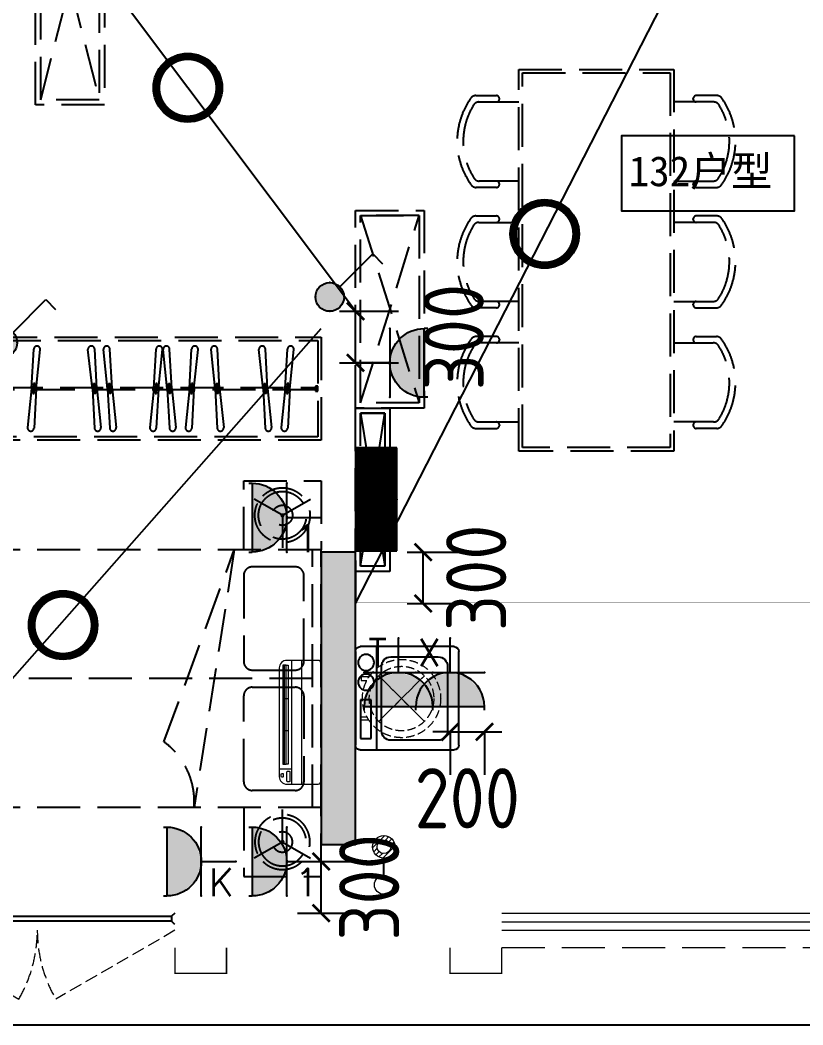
# Model space of a CAD drawing. Extents: x 3002737 to 4077523, y -995787 to -7267.
# Drawn here: x 3229087 to 3233638, y -778619 to -772775 of the extents above; entities that cross this region are included whole.
import ezdxf
from ezdxf.enums import TextEntityAlignment as Align

# ---------------------------------------------------------------- set-up
doc = ezdxf.new("R2010")
doc.units = 0
doc.header["$LTSCALE"] = 1000
doc.header["$MEASUREMENT"] = 0
for name, pattern in [('$1$DASH', [0.35, 0.25, -0.1]), ('A户型$0$DASH', [0.35, 0.25, -0.1]), ('DASH', [0.35, 0.25, -0.1])]:
    doc.linetypes.add(name, pattern=pattern)
doc.layers.get('0').update_dxf_attribs({"linetype": 'CONTINUOUS'})
doc.layers.get('Defpoints').update_dxf_attribs({"linetype": 'CONTINUOUS'})
for name, color, linetype in [('!!电气', 1, 'CONTINUOUS'), ('3-栏杆1', 252, 'CONTINUOUS'), ('5fur', 175, 'CONTINUOUS'), ('COLU', 7, 'CONTINUOUS'), ('EQUIP-插座', 3, 'CONTINUOUS'), ('EQUIP-照明', 3, 'CONTINUOUS'), ('EQUIP-箱柜', 3, 'CONTINUOUS'), ('LVTRY', 252, 'CONTINUOUS'), ('S-砼墙填充', 251, 'CONTINUOUS'), ('TEL_TEXT', 7, 'CONTINUOUS'), ('VPIPE-凝结', 150, 'CONTINUOUS'), ('看线', 185, 'CONTINUOUS')]:
    doc.layers.add(name, color=color, linetype=linetype)
for name, color, linetype, lineweight in [('EQUIP_地漏', 7, 'CONTINUOUS', 18), ('VPIPE-废水', 31, 'TG_F', 18), ('WINDOW', 146, 'CONTINUOUS', 20), ('平面-栏杆', 56, 'CONTINUOUS', 15), ('平面-看线', 252, 'CONTINUOUS', 15), ('平面-空调预留孔', 252, 'CONTINUOUS', 15), ('粉刷', 251, 'CONTINUOUS', 9)]:
    doc.layers.add(name, color=color, linetype=linetype, lineweight=lineweight)
doc.styles.add('_TCH_LABEL', font='COMPLEX', dxfattribs={"bigfont": 'GBCBIG'})
doc.styles.add('_TEL_DIM', font='SIMPLEX', dxfattribs={"width": 0.8, "height": 3.5, "bigfont": 'HZTXT'})
doc.styles.get("Standard").update_dxf_attribs({"font": 'gbenor.shx', "bigfont": 'gbcbig.shx'})
doc.styles.add('TG_LINETYPE', font='SIMPLEX', dxfattribs={"width": 0.8, "height": 3, "bigfont": 'HZTXT'})
doc.styles.add('黑体', font='simhei.ttf')
doc.linetypes.add('TG_F', pattern='A,2,-0.3,["F",TG_LINETYPE,S=0.1,R=0,X=-0.23,Y=-0.15],0', length=2.3)
doc.dimstyles.get("Standard").update_dxf_attribs({"dimscale": 100, "dimtxt": 3.5, "dimasz": 1, "dimexe": 2.5, "dimexo": 3, "dimgap": 1.5, "dimtad": 1, "dimdec": 0, "dimzin": 0, "dimdsep": 46, "dimtxsty": 'Standard', "dimblk": 'ARCHTICK', "dimcen": 0.09, "dimadec": 0, "dimazin": 0, "dimtfac": 1, "dimtdec": 0, "dimtix": 1, "dimtmove": 2, "dimatfit": 3, "dimfxl": 1, "dimtolj": 1, "dimtzin": 0, "dimarcsym": 0})

# ---------------------------------------------------------------- blocks, each defined once
blk = doc.blocks.new('A$C001338C2')
at = {"color": 8}
for p, q in [((844.9999883423079, 303.6000072514144), (54.99998834231155, 303.6000543390692)), ((109.0525457565491, 214.7673082745569), (109.0525510513944, 303.6000511174025)), ((-1.49359439092e-05, 248.6000576173246), (-2.84423585981e-05, 22.0000576172315)), ((899.9999715576414, 22.00000397306576), (899.9999850640525, 248.6000039731589)), ((21.99997024633922, 5.63059293199e-05), (877.9999702463392, 5.2843679441e-06))]:
    blk.add_line(p, q, dxfattribs=at)
at = {"color": 8, "lineweight": 5}
for p, q in [((864.5756734352908, 278.6904651548975), (144.4768629888749, 278.6905080761171)), ((144.4768629888749, 278.6905080761171), (144.4768622188567, 265.7722729386405)), ((387.0097734353949, 278.6904936200444), (144.4768629888749, 278.6905080761171)), ((144.4768629888749, 278.6905080761171), (144.4768614488676, 252.8539829386973)), ((144.4768622188567, 265.7722729386405), (864.5756726653053, 265.772230017421)), ((144.4768606789075, 239.9356929386377), (144.4768614488676, 252.8539829386973)), ((144.4768614488676, 252.8539829386973), (864.5756718953162, 252.8539400174777)), ((864.5756711253525, 239.9356500174181), (144.4768606789075, 239.9356929386377)), ((387.0097711254275, 239.935678482565), (387.0097734353949, 278.6904936200444)), ((622.04272112545, 239.935664473509), (387.0097711254275, 239.935678482565)), ((864.5756734352908, 278.6904651548975), (622.0427234354138, 278.6904796109884)), ((622.0427234354138, 278.6904796109884), (622.04272112545, 239.935664473509)), ((864.5756718953162, 252.8539400174777), (864.5756734352908, 278.6904651548975)), ((864.5756726653053, 265.772230017421), (864.5756711253525, 239.9356500174181)), ((899.9999830474662, 214.7672611304297), (-1.69525337697e-05, 214.7673147745954)), ((899.9999787804518, 143.1781611304468), (-2.12195482163e-05, 143.1782147746126))]:
    blk.add_line(p, q, dxfattribs=at)
at = {"color": 8}
for points in [[(89.24090579471158, 226.3562818807586), (22.19125331861505, 226.3562858772129, -0.414213562372504), (16.6912536464406, 231.8562862050385), (16.69125431894281, 243.1390318179401, -0.414213562373095), (22.19125464676836, 248.6390314901146), (89.24090712286488, 248.6390274936603, -0.414213562373095), (94.74090679503934, 243.1390271658347), (94.74090612253713, 231.8562815529331, -0.414213562373095)], [(73.08482630450817, 275.0144977724194), (56.77886350143308, 275.0144987443309, -0.414213562373095), (51.27886382925863, 280.5144990721565), (51.27886400034913, 283.3844664433818, -0.414213562373095), (56.77886432817468, 288.8844661155563), (73.08482713124977, 288.8844651436448, -0.4142135623732024), (78.58482680342422, 283.3844648158192), (78.58482663233372, 280.5144974445939, -0.414213562373095)]]:
    blk.add_lwpolyline(points, format="xyb", close=True, dxfattribs=at)
for centre, radius, start, end in [((54.99998506405609, 248.6000543390692), 55.0000000000001, 89.99999658490542, 179.9999965849054), ((844.9999850640525, 248.6000072514144), 55.0000000000001, 359.9999965849054, 89.99999658490542), ((21.9999715576414, 22.00005630592932), 22.00000000000004, 179.9999965849054, 269.9999965849054), ((877.9999715576414, 22.00000528436794), 22.00000000000004, 269.9999965849054, 359.9999965849054)]:
    blk.add_arc(centre, radius, start, end, dxfattribs=at)
blk = doc.blocks.new('ASDFSD')
at = {"layer": '3-栏杆1', "color": 5}
for p, q in [((681762.5879415963, 334937.5442401596), (681742.3193111992, 334955.3318184742)), ((681742.3193111992, 334955.3318184742), (681762.5879414161, 334937.5442403179)), ((683322.0506668226, 334937.5442278689), (683342.3192972196, 334955.3318061834)), ((683342.3192972196, 334955.3318061834), (683322.0506670028, 334937.5442280272)), ((681742.3193347491, 334888.4150854239), (681762.5879414133, 334908.2619604596)), ((681762.5879414161, 334937.5442403179), (681762.5879414133, 334908.2619604596)), ((683322.0506670028, 334937.4781505512), (681762.5879414163, 334937.5226424761)), ((681762.5879414135, 334908.2403724216), (683322.0506670056, 334908.1959003614)), ((683322.0506670028, 334937.5442280272), (683322.0506670056, 334908.2619481689)), ((683322.0506670056, 334908.2619481689), (683342.3192736697, 334888.4150731332)), ((683342.3192736697, 334888.4150731332), (683322.0506670056, 334908.2619481689))]:
    blk.add_line(p, q, dxfattribs=at)
blk = doc.blocks.new('RECTANG')
for p, q in [((1.00000000000004, 1.00000000000004), (0, 1.00000000000004)), ((0, 1.00000000000004), (0, 0)), ((1.00000000000004, 0), (1.00000000000004, 1.00000000000004)), ((0, 0), (1.00000000000004, 0))]:
    blk.add_line(p, q)
blk = doc.blocks.new('洗衣机')
at = {"layer": 'LVTRY'}
for p, q in [((3790993.746954995, 243444.5237557961), (3790993.746954995, 242899.1124234381)), ((3791567.361739737, 243472.1311109139), (3791020.978428917, 243472.1311109139)), ((3791116.547650196, 243472.1311109139), (3791116.547650196, 242871.5050683203)), ((3791594.59321366, 242899.1124234381), (3791594.59321366, 243444.5237557961)), ((3791198.977629842, 243412.6941587822), (3791474.884451542, 243412.6941587822)), ((3791145.054954439, 242982.4807401235), (3791145.054954439, 243358.0271784722)), ((3791528.807126945, 243358.0271784722), (3791528.807126945, 242982.4807401235)), ((3791474.884451542, 242927.8137598135), (3791198.977629842, 242927.8137598135)), ((3791020.978428917, 242871.5050683203), (3791567.361739737, 242871.5050683203))]:
    blk.add_line(p, q, dxfattribs=at)
at = {"layer": 'LVTRY', "extrusion": (0, 0, -1)}
for centre, major_axis, ratio, start_param, end_param in [((3791020.978428917, 243444.5237557961), (-1.908531711022078e-08, 27.60735511779785), 0.9863847444471043, -1.570796326112996, 7.008549296472211e-10), ((3791567.361739737, 243444.5237557961), (-5.264563262736361e-09, 27.60735511779785), 0.9863847444471043, 1.933262439024475e-10, 1.570796326982994), ((3791055.147302595, 243379.8474220779), (-1.532403957494624e-08, 46.92390957762836), 0.9863847444493448, 3.141592653920872, 9.424777961100459), ((3791198.977629842, 243358.0271784722), (4.764609934498854e-09, 54.66698031005217), 0.9863847444472746, 4.712388980298719, 6.283185307091227), ((3791474.884451542, 243358.0271784722), (-4.76474120185596e-09, 54.66698031005217), 0.9863847444472746, 8.836242848531128e-11, 1.57079632688087), ((3791055.147302595, 243265.6659087724), (-1.532403957494624e-08, 46.92390957762836), 0.9863847444493448, 3.141592653920872, 9.424777961100459), ((3791198.977629842, 242982.4807401235), (-6.265914279833452e-09, 54.66698031005218), 0.9863847444472746, 3.141592653705994, 4.712388980497749), ((3791474.884451542, 242982.4807401235), (6.265651745155644e-09, 54.66698031005217), 0.986384744447275, 1.570796326681842, 3.141592653473596), ((3791020.978428917, 242899.1124234381), (1.908525212675288e-08, 27.60735511779785), 0.9863847444471043, 3.14159265288894, 4.712388979702792), ((3791567.361739737, 242899.1124234381), (5.264433297526799e-09, 27.60735511779784), 0.9863847444471044, 1.570796326606803, 3.141592653396471)]:
    blk.add_ellipse(centre, major_axis=major_axis, ratio=ratio, start_param=start_param, end_param=end_param, dxfattribs=at)
at = {"layer": 'LVTRY', "xscale": 63.25620569481588, "yscale": 224.5369532744355, "zscale": 64.12934308941763, "rotation": 180}
blk.add_blockref('RECTANG', (3791085.200501846, 243162.4333077016), dxfattribs=at)
blk = doc.blocks.new('$TwtSys$00000543')
at = {"color": 252}
for p, q in [((-93.61191613507253, -8.532828222891112), (8.532828222720127, 93.61191613524352)), ((12.46562189858378, 55.00516585458899), (41.70321270589193, 84.24275666206813)), ((-8.532828222720127, -93.61191613524352), (93.6119161354145, 8.532828222891112)), ((39.88082245889382, 39.88082245889382), (66.46803743171768, 66.46803743154669)), ((55.00516585475998, 12.46562189841279), (84.24275666206813, 41.70321270589193)), ((-84.24275666206813, -41.70321270589193), (-55.00516585475998, -12.46562189841279)), ((-66.46803743308556, -66.46803743308556), (-39.88082245889382, -39.88082245889382)), ((-41.70321270589193, -84.24275666206813), (-12.46562189824181, -55.00516585458899))]:
    blk.add_line(p, q, dxfattribs=at)
for radius in [94, 56.4]:
    blk.add_circle((0, 0), radius, dxfattribs=at)
blk = doc.blocks.new('dnfhfn')
at = {"color": 252, "linetype": '$1$DASH', "ltscale": 0.2}
for p, q in [((101.8984962723892, 462.7393775836269, -2.359636360997379e-09), (121.8984962723892, 462.7393775836269, -2.359636360997379e-09)), ((101.8984962723892, 417.1853479389541, -2.359636360997379e-09), (101.8984962723892, 462.7393775836269, -2.359636360997379e-09)), ((121.8984962723892, 462.7393775836269, -2.359636360997379e-09), (121.8984962723892, 429.0058331504954, -2.359636360997379e-09)), ((353.1017998967993, 462.7393775836269, -2.359636360997379e-09), (333.1017998967993, 462.7393775836269, -2.359636360997379e-09)), ((333.1017998967993, 462.7393775836269, -2.359636360997379e-09), (333.1017998967993, 429.0058331504954, -2.359636360997379e-09)), ((353.1017998967993, 417.1853479389541, -2.359636360997379e-09), (353.1017998967993, 462.7393775836269, -2.359636360997379e-09))]:
    blk.add_line(p, q, dxfattribs=at)
at = {"color": 252, "linetype": '$1$DASH', "ltscale": 0.2, "elevation": -2.359636360997379e-09}
for points in [[(94.91774319857359, 360.0825529289432), (94.91774319857359, 360.0825529289432), (360.0827860850841, 94.91750992601737), (360.0827860850841, 94.91750992601737)], [(360.0827861726284, 360.0825529010035), (94.91774310916662, 94.91750995395705), (94.91774310916662, 94.91750995395705), (360.0827861726284, 360.0825529010035)]]:
    blk.add_lwpolyline(points, close=True, dxfattribs=at)
at = {"color": 252, "linetype": '$1$DASH', "ltscale": 0.2}
for radius in [227.5000000426377, 187.5000000426377]:
    blk.add_circle((227.5002646408975, 227.5000314274803, -2.359636360997379e-09), radius, dxfattribs=at)
blk = doc.blocks.new('dfgdfgsf')
at = {"layer": '5fur', "color": 252, "linetype": 'A户型$0$DASH'}
for p, q in [((2092291.533499984, -1252357.542387553), (2092411.453266368, -1252357.542387553)), ((2092428.013266368, -1252378.292469392), (2092428.013266368, -1252374.612469392)), ((2093555.135908604, -1252378.292469392), (2093555.135908604, -1252374.612469392)), ((2093691.615674988, -1252357.542387553), (2093571.695908604, -1252357.542387553)), ((2092309.426789955, -1252394.852469392), (2092541.574587486, -1252394.852469392)), ((2093673.722385016, -1252394.852469392), (2093441.574587486, -1252394.852469392)), ((2092541.574587486, -1252854.852469392), (2092311.389874803, -1252854.852469392)), ((2093441.574587486, -1252854.852469392), (2093671.759300168, -1252854.852469392)), ((2092411.453266368, -1252891.652469392), (2092293.381530715, -1252891.652469392)), ((2092428.013266368, -1252875.092469392), (2092428.013266368, -1252871.412469392)), ((2093555.135908604, -1252875.092469392), (2093555.135908604, -1252871.412469392)), ((2093571.695908604, -1252891.652469392), (2093689.767644257, -1252891.652469392)), ((2092291.533499984, -1253057.542387553), (2092411.453266368, -1253057.542387553)), ((2092428.013266368, -1253078.292469392), (2092428.013266368, -1253074.612469392)), ((2093555.135908604, -1253078.292469392), (2093555.135908604, -1253074.612469392)), ((2093691.615674988, -1253057.542387553), (2093571.695908604, -1253057.542387553)), ((2092309.426789955, -1253094.852469392), (2092541.574587486, -1253094.852469392)), ((2093673.722385016, -1253094.852469392), (2093441.574587486, -1253094.852469392)), ((2092541.574587486, -1253554.852469392), (2092311.389874803, -1253554.852469392)), ((2093441.574587486, -1253554.852469392), (2093671.759300168, -1253554.852469392)), ((2092411.453266368, -1253591.652469392), (2092293.381530715, -1253591.652469392)), ((2092428.013266368, -1253575.092469392), (2092428.013266368, -1253571.412469392)), ((2093555.135908604, -1253575.092469392), (2093555.135908604, -1253571.412469392)), ((2093571.695908604, -1253591.652469392), (2093689.767644257, -1253591.652469392)), ((2092411.453266368, -1253758.993599892), (2092293.381530715, -1253758.993599892)), ((2092428.013266368, -1253775.553599892), (2092428.013266368, -1253779.233599892)), ((2093555.135908604, -1253775.553599892), (2093555.135908604, -1253779.233599892)), ((2093571.695908604, -1253758.993599892), (2093689.767644257, -1253758.993599892)), ((2089708.697907737, -1254060.649655245), (2089720.949014992, -1253831.703517444)), ((2089734.714664537, -1254062.702910487), (2089758.528622285, -1253834.669318532)), ((2090061.529171934, -1254062.596194317), (2090035.720924661, -1253834.669318532)), ((2090087.55163921, -1254060.649655245), (2090075.300531955, -1253831.703517444)), ((2090150.034882049, -1254062.702910487), (2090126.220924301, -1253834.669318532)), ((2090176.05163885, -1254060.649655245), (2090163.800531594, -1253831.703517444)), ((2090419.697910768, -1254060.649655245), (2090431.949018023, -1253831.703517444)), ((2090445.714667568, -1254062.702910487), (2090469.528625316, -1253834.669318532)), ((2090497.150839113, -1254062.702910487), (2090473.336881365, -1253834.669318532)), ((2090523.167595914, -1254060.649655245), (2090510.916488658, -1253831.703517444)), ((2090626.52869298, -1254060.649655245), (2090638.779800236, -1253831.703517444)), ((2090652.545449781, -1254062.702910487), (2090676.359407529, -1253834.669318532)), ((2090775.237752914, -1254062.595872173), (2090751.423795166, -1253834.562280218)), ((2090801.254200029, -1254060.649655245), (2090789.003092773, -1253831.703517444)), ((2091054.022614687, -1254062.702910487), (2091030.208656939, -1253834.669318532)), ((2091080.039371488, -1254060.649655245), (2091067.788264232, -1253831.703517444)), ((2091183.400468555, -1254060.649655245), (2091195.65157581, -1253831.703517444)), ((2091209.417225355, -1254062.702910487), (2091233.231183103, -1253834.669318532)), ((2092541.574587486, -1253795.793599892), (2092311.389874803, -1253795.793599892)), ((2093441.574587486, -1253795.793599892), (2093671.759300168, -1253795.793599892)), ((2091359.574587578, -1254069.689162439), (2089523.574584608, -1254069.689162439)), ((2089708.697907737, -1254060.649655245), (2089684.883949989, -1254288.6832472)), ((2089734.714664537, -1254062.702910487), (2089722.463557282, -1254291.649048288)), ((2090061.534882409, -1254062.702910487), (2090073.785989665, -1254291.649048288)), ((2090087.55163921, -1254060.649655245), (2090111.365596958, -1254288.6832472)), ((2090150.034882049, -1254062.702910487), (2090162.285989305, -1254291.649048288)), ((2090176.05163885, -1254060.649655245), (2090199.865596598, -1254288.6832472)), ((2090419.697910768, -1254060.649655245), (2090395.88395302, -1254288.6832472)), ((2090445.714667568, -1254062.702910487), (2090433.463560313, -1254291.649048288)), ((2090497.150839113, -1254062.702910487), (2090509.401946369, -1254291.649048288)), ((2090523.167595914, -1254060.649655245), (2090546.981553662, -1254288.6832472)), ((2090626.52869298, -1254060.649655245), (2090602.714735232, -1254288.6832472)), ((2090652.545449781, -1254062.702910487), (2090640.294342525, -1254291.649048288)), ((2090775.237443228, -1254062.702910487), (2090787.488550484, -1254291.649048288)), ((2090801.254200029, -1254060.649655245), (2090825.068157777, -1254288.6832472)), ((2091054.022614687, -1254062.702910487), (2091066.273721943, -1254291.649048288)), ((2091080.039371488, -1254060.649655245), (2091103.853329236, -1254288.6832472)), ((2091183.400468555, -1254060.649655245), (2091159.586510807, -1254288.6832472)), ((2091209.417225355, -1254062.702910487), (2091197.1661181, -1254291.649048288)), ((2091371.574587578, -1254047.189162439), (2091359.574587578, -1254047.189162439)), ((2091359.574587578, -1254047.189162439), (2091359.574587578, -1254077.189162439)), ((2091359.574587578, -1254077.189162439), (2091371.574587578, -1254077.189162439)), ((2091371.574587578, -1254077.189162439), (2091371.574587578, -1254047.189162439)), ((2092309.426789955, -1254255.793599892), (2092541.574587486, -1254255.793599892)), ((2093673.722385016, -1254255.793599892), (2093441.574587486, -1254255.793599892)), ((2092291.533499984, -1254293.10368173), (2092411.453266368, -1254293.10368173)), ((2092428.013266368, -1254272.353599892), (2092428.013266368, -1254276.033599892)), ((2093555.135908604, -1254272.353599892), (2093555.135908604, -1254276.033599892)), ((2093691.615674988, -1254293.10368173), (2093571.695908604, -1254293.10368173)), ((2090941.574587254, -1254998.492976898), (2090941.574587254, -1254598.492976898)), ((2090941.574587254, -1254598.492976898), (2091391.574587254, -1254598.492976898)), ((2091391.574587254, -1254598.492976898), (2091391.574587254, -1254998.492976898)), ((2091175.822544973, -1254803.832287776), (2091002.879944764, -1254703.983830991)), ((2091157.326629535, -1254803.832287776), (2091330.269229745, -1254703.983830991)), ((2091166.574587254, -1254787.814355141), (2091166.574587254, -1254987.511268711)), ((2091391.574587254, -1254998.492976898), (2089366.739680178, -1254998.492976898)), ((2090478.140397684, -1256116.465254222), (2090886.881066664, -1254998.492976898)), ((2090886.881066664, -1254998.492976898), (2090652.901174343, -1256498.492976898)), ((2091391.574587254, -1254998.492976898), (2090941.574587254, -1254998.492976898)), ((2091341.574587254, -1256498.492976899), (2091341.574587254, -1254998.492976898)), ((2091391.574587254, -1256498.492976899), (2091391.574587254, -1254998.492976898)), ((2091341.576148126, -1255748.492976886), (2088341.574587415, -1255748.492976886)), ((2091391.574587254, -1256498.492976898), (2089366.739680178, -1256498.492976898)), ((2091391.574587254, -1256498.492976898), (2089366.739680178, -1256498.492976898)), ((2091391.574587281, -1256498.492976898), (2090941.574587281, -1256498.492976898)), ((2090941.574587281, -1256498.492976898), (2090941.574587281, -1256898.492976898)), ((2091166.574587281, -1256709.171598655), (2091166.574587281, -1256509.474685085)), ((2091391.574587281, -1256898.492976898), (2091391.574587281, -1256498.492976898)), ((2091175.822545, -1256693.15366602), (2091002.879944791, -1256793.002122805)), ((2091157.326629562, -1256693.15366602), (2091330.269229772, -1256793.002122805)), ((2090941.574587281, -1256898.492976898), (2091391.574587281, -1256898.492976898))]:
    blk.add_line(p, q, dxfattribs=at)
for points in [[(2089731.574593927, -1252412.189162764), (2089731.574593927, -1251012.189169037), (2090131.576491032, -1251012.189169037), (2090131.576491032, -1252412.189162764)], [(2089761.574593927, -1252382.189162764), (2089761.574593927, -1251042.189169037), (2090101.576491032, -1251042.189169037), (2090101.576491032, -1252382.189162764)], [(2092541.574587486, -1252205.039727125), (2093441.574587486, -1252205.039727125), (2093441.574587486, -1254425.039727125), (2092541.574587486, -1254425.039727125)], [(2092561.574587486, -1252225.039727125), (2093421.574587486, -1252225.039727125), (2093421.574587486, -1254405.039727125), (2092561.574587486, -1254405.039727125)], [(2091591.540163053, -1254175.039719756), (2091591.540163053, -1253025.039719979), (2091991.540163053, -1253025.039719979), (2091991.540163053, -1254175.039719756)], [(2091621.540163053, -1254145.039719756), (2091621.540163053, -1253055.039719979), (2091961.540163053, -1253055.039719979), (2091961.540163053, -1254145.039719756)], [(2089491.574584608, -1254362.189162448), (2089491.574584608, -1253762.18916243), (2091391.574587578, -1253762.18916243), (2091391.574587578, -1254362.189162448)], [(2089511.574584608, -1254342.189162448), (2089511.574584608, -1253782.18916243), (2091371.574587578, -1253782.18916243), (2091371.574587578, -1254342.189162448)], [(2089723.794074287, -1254090.612964485), (2089728.359270336, -1254032.767455083), (2089719.687063828, -1254032.083040281), (2089715.121867779, -1254089.928549683)], [(2090072.45547266, -1254090.612964485), (2090067.890276611, -1254032.767455083), (2090076.562483119, -1254032.083040281), (2090081.127679167, -1254089.928549683)], [(2090160.9554723, -1254090.612964485), (2090156.39027625, -1254032.767455083), (2090165.062482758, -1254032.083040281), (2090169.627678807, -1254089.928549683)], [(2090434.794077318, -1254090.612964485), (2090439.359273368, -1254032.767455083), (2090430.68706686, -1254032.083040281), (2090426.12187081, -1254089.928549683)], [(2090508.071429363, -1254090.612964485), (2090503.506233314, -1254032.767455083), (2090512.178439822, -1254032.083040281), (2090516.743635871, -1254089.928549683)], [(2090641.62485953, -1254090.612964485), (2090646.19005558, -1254032.767455083), (2090637.517849072, -1254032.083040281), (2090632.952653023, -1254089.928549683)], [(2090786.158033479, -1254090.612964485), (2090781.592837429, -1254032.767455083), (2090790.265043937, -1254032.083040281), (2090794.830239986, -1254089.928549683)], [(2091064.943204937, -1254090.612964485), (2091060.378008889, -1254032.767455083), (2091069.050215397, -1254032.083040281), (2091073.615411445, -1254089.928549683)], [(2091198.496635105, -1254090.612964485), (2091203.061831154, -1254032.767455083), (2091194.389624646, -1254032.083040281), (2091189.824428597, -1254089.928549683)], [(2091591.540163037, -1255125.039605072), (2091591.540163037, -1254175.039719756), (2091791.540163053, -1254175.039719756), (2091791.540163053, -1255125.039605072)], [(2091621.540163037, -1255095.039605072), (2091621.540163037, -1254205.039719756), (2091761.540163053, -1254205.039719756), (2091761.540163053, -1255095.039605072)]]:
    blk.add_lwpolyline(points, close=True, dxfattribs=at)
for points in [[(2089761.574593927, -1252382.189162764), (2090101.576491032, -1251042.189169037), (2089761.574593927, -1251042.189169037), (2090101.576491032, -1252382.189162764)], [(2091621.540163053, -1254145.039719756), (2091961.540163053, -1253055.039719979), (2091621.540163053, -1253055.039719979), (2091961.540163053, -1254145.039719756)], [(2089523.574584608, -1254054.689162455), (2091359.574587578, -1254054.689162455)], [(2091621.540163037, -1255095.039605072), (2091761.540163053, -1254205.039719756), (2091621.540163037, -1254205.039719756), (2091761.540163053, -1255095.039605072)]]:
    blk.add_lwpolyline(points, dxfattribs=at)
for points, const_width in [([(2091046.351137544, -1254729.081935845), (2091002.879944763, -1254703.983830991)], 8.888888888888888), ([(2091286.798036963, -1254729.081935845), (2091330.269229744, -1254703.983830991)], 8.88888888888889), ([(2091166.574587254, -1254937.315059004), (2091166.574587254, -1254987.511268711)], 8.88888888888889), ([(2091166.574587281, -1256559.670894793), (2091166.574587281, -1256509.474685085)], 8.88888888888889), ([(2091046.351137571, -1256767.904017951), (2091002.87994479, -1256793.002122805)], 8.888888888888888), ([(2091286.79803699, -1256767.904017951), (2091330.269229771, -1256793.002122805)], 8.88888888888889)]:
    blk.add_lwpolyline(points, dxfattribs=dict(at, const_width=const_width))
for points in [[(2091241.574587254, -1255098.492976899), (2090991.574587254, -1255098.492976899, 0.4142135623731003), (2090941.574587254, -1255148.492976899), (2090941.574587254, -1255648.492976899, 0.4142135623730904), (2090991.574587254, -1255698.492976899), (2091241.574587254, -1255698.492976899, 0.4142135623730999), (2091291.574587254, -1255648.492976899), (2091291.574587254, -1255148.492976899, 0.4142135623730897)], [(2091241.574587254, -1256398.492976898), (2090991.574587254, -1256398.492976898, -0.4142135623731003), (2090941.574587254, -1256348.492976898), (2090941.574587254, -1255848.492976899, -0.4142135623730904), (2090991.574587254, -1255798.492976899), (2091241.574587254, -1255798.492976899, -0.4142135623730999), (2091291.574587254, -1255848.492976899), (2091291.574587254, -1256348.492976898, -0.4142135623730897)]]:
    blk.add_lwpolyline(points, format="xyb", close=True, dxfattribs=at)
for centre, radius, start, end in [((2092616.821769427, -1252623.295752064), 434.5839883125198, 144.8602936227334, 215.5995607798544), ((2092291.533499984, -1252394.342387554), 36.8, 90, 144.8602936227334), ((2092410.549405145, -1252374.986860969), 17.46787387877194, 1.228123127383116, 87.03395093603103), ((2092411.453266368, -1252378.292469392), 16.56, 270, 0), ((2093572.599769826, -1252374.986860969), 17.46787387877194, 92.96604906396895, 178.7718768726169), ((2093571.695908604, -1252378.292469392), 16.56, 180, 270), ((2093691.615674988, -1252394.342387554), 36.8, 35.13970637726662, 90), ((2093366.327405545, -1252623.295752064), 434.5839883125198, 324.4004392201456, 35.13970637726662), ((2092616.821769427, -1252623.295752064), 399.0413852635766, 148.058807733434, 212.5233636423179), ((2092309.426789955, -1252431.652469392), 36.8, 90, 148.058807733434), ((2093673.722385016, -1252431.652469392), 36.8, 31.94119226656599, 90), ((2093366.327405545, -1252623.295752064), 399.0413852635766, 327.4766363576821, 31.94119226656599), ((2092311.389874803, -1252818.052469392), 36.8, 212.5233636423179, 270), ((2092411.453266368, -1252871.412469392), 16.56, 0, 90), ((2093571.695908604, -1252871.412469392), 16.56, 90, 180), ((2093671.759300168, -1252818.052469392), 36.8, 270, 327.4766363576821), ((2092293.381530715, -1252854.852469392), 36.8, 215.5995607798544, 270), ((2092411.453266368, -1252875.092469392), 16.56, 270, 0), ((2093571.695908604, -1252875.092469392), 16.56, 180, 270), ((2093689.767644257, -1252854.852469392), 36.8, 270, 324.4004392201456), ((2092616.821769427, -1253323.295752064), 434.5839883125198, 144.8602936227334, 215.5995607798544), ((2092291.533499984, -1253094.342387554), 36.8, 90, 144.8602936227334), ((2092410.549405145, -1253074.986860969), 17.46787387877194, 1.228123127383116, 87.03395093603103), ((2092411.453266368, -1253078.292469392), 16.56, 270, 0), ((2093572.599769826, -1253074.986860969), 17.46787387877194, 92.96604906396895, 178.7718768726169), ((2093571.695908604, -1253078.292469392), 16.56, 180, 270), ((2093691.615674988, -1253094.342387554), 36.8, 35.13970637726662, 90), ((2093366.327405545, -1253323.295752064), 434.5839883125198, 324.4004392201456, 35.13970637726662), ((2092616.821769427, -1253323.295752064), 399.0413852635766, 148.058807733434, 212.5233636423179), ((2092309.426789955, -1253131.652469392), 36.8, 90, 148.058807733434), ((2093673.722385016, -1253131.652469392), 36.8, 31.94119226656599, 90), ((2093366.327405545, -1253323.295752064), 399.0413852635766, 327.4766363576821, 31.94119226656599), ((2092311.389874803, -1253518.052469392), 36.8, 212.5233636423179, 270), ((2092411.453266368, -1253571.412469392), 16.56, 0, 90), ((2093571.695908604, -1253571.412469392), 16.56, 90, 180), ((2093671.759300168, -1253518.052469392), 36.8, 270, 327.4766363576821), ((2092293.381530715, -1253554.852469392), 36.8, 215.5995607798544, 270), ((2092411.453266368, -1253575.092469392), 16.56, 270, 0), ((2093571.695908604, -1253575.092469392), 16.56, 180, 270), ((2093689.767644257, -1253554.852469392), 36.8, 270, 324.4004392201456), ((2092616.821769427, -1254027.35031722), 434.5839883125198, 144.4004392201456, 215.1397063772666), ((2092293.381530715, -1253795.793599892), 36.8, 90, 144.4004392201456), ((2092411.453266368, -1253775.553599892), 16.56, 0, 90), ((2092411.453266368, -1253779.233599892), 16.56, 270, 0), ((2093571.695908604, -1253775.553599892), 16.56, 90, 180), ((2093571.695908604, -1253779.233599892), 16.56, 180, 270), ((2093689.767644257, -1253795.793599892), 36.8, 35.59956077985439, 90), ((2093366.327405545, -1254027.35031722), 434.5839883125198, 324.8602936227334, 35.59956077985439), ((2089739.738818638, -1253833.186417988), 18.84219772992773, 355.4875419406532, 175.487541940654), ((2090055.58230029, -1253834.101224039), 19.86347544868245, 6.93304115633882, 181.6375109857776), ((2090145.010727948, -1253833.186417988), 18.84219772992773, 4.512458059346007, 184.512458059346), ((2090450.738821669, -1253833.186417988), 18.84219772992773, 355.4875419406532, 175.487541940654), ((2090492.126685012, -1253833.186417988), 18.84219772992773, 4.512458059346007, 184.512458059346), ((2090657.569603883, -1253833.186417988), 18.84219772992773, 355.4875419406532, 175.487541940654), ((2090770.213598812, -1253833.079379674), 18.84219772992773, 4.512458059346007, 184.512458059346), ((2091048.998460586, -1253833.186417988), 18.84219772992773, 4.512458059346007, 184.512458059346), ((2091214.441379456, -1253833.186417988), 18.84219772992773, 355.4875419406532, 175.487541940654), ((2092616.821769427, -1254027.35031722), 399.0413852635766, 147.4766363576821, 211.941192266566), ((2092311.389874803, -1253832.593599892), 36.8, 90, 147.4766363576821), ((2093671.759300168, -1253832.593599892), 36.8, 32.52336364231787, 90), ((2093366.327405545, -1254027.35031722), 399.0413852635766, 328.058807733434, 32.52336364231787), ((2092309.426789955, -1254218.993599892), 36.8, 211.941192266566, 270), ((2092411.453266368, -1254272.353599892), 16.56, 0, 90), ((2093571.695908604, -1254272.353599892), 16.56, 90, 180), ((2093673.722385016, -1254218.993599892), 36.8, 270, 328.058807733434), ((2089703.673753635, -1254290.166147745), 18.84219772992773, 175.487541940654, 355.4875419406532), ((2090092.575793312, -1254290.166147745), 18.84219772992773, 184.512458059346, 4.512458059346007), ((2090181.075792952, -1254290.166147745), 18.84219772992773, 184.512458059346, 4.512458059346007), ((2090414.673756666, -1254290.166147745), 18.84219772992773, 175.487541940654, 355.4875419406532), ((2090528.191750015, -1254290.166147745), 18.84219772992773, 184.512458059346, 4.512458059346007), ((2090621.504538879, -1254290.166147745), 18.84219772992773, 175.487541940654, 355.4875419406532), ((2090806.27835413, -1254290.166147745), 18.84219772992773, 184.512458059346, 4.512458059346007), ((2091085.06352559, -1254290.166147745), 18.84219772992773, 184.512458059346, 4.512458059346007), ((2091178.376314453, -1254290.166147745), 18.84219772992773, 175.487541940654, 355.4875419406532), ((2092291.533499984, -1254256.30368173), 36.8, 215.1397063772666, 270), ((2092410.549405145, -1254275.659208315), 17.46787387877194, 272.9660490639689, 358.7718768726169), ((2093572.599769826, -1254275.659208315), 17.46787387877194, 181.2281231273831, 267.033950936031), ((2093691.615674988, -1254256.30368173), 36.8, 270, 324.8602936227334), ((2090226.530072896, -1256462.55236493), 427.8832127323752, 355.1816886111465, 53.98230722894739)]:
    blk.add_arc(centre, radius, start, end, dxfattribs=at)
for major_axis, ratio, start_param, end_param in [((-113.2638872716998, 113.2638872716998), 0.9999999999997511, 4.712388980384682, 10.99557428756427), ((-98.16203563551878, 98.16203563551878), 0.999999999998388, 4.712388980384681, 10.99557428756427), ((-41.53009199966709, 41.53009199966709), 0.9999999999975253, 4.71238898038469, 10.99557428756428)]:
    blk.add_ellipse((2091166.574587254, -1254798.492976898), major_axis=major_axis, ratio=ratio, start_param=start_param, end_param=end_param, dxfattribs=at)
at = {"layer": '5fur', "color": 252, "linetype": 'A户型$0$DASH', "extrusion": (0, 0, -1)}
for major_axis, ratio, start_param, end_param in [((-113.2638872716998, -113.2638872716998), 0.9999999999997511, 4.712388980384682, 10.99557428756427), ((-98.16203563551879, -98.16203563551876), 0.999999999998388, 4.712388980384681, 10.99557428756427), ((-41.53009199966709, -41.53009199966709), 0.9999999999975253, 4.71238898038469, 10.99557428756428)]:
    blk.add_ellipse((2091166.574587281, -1256698.492976898), major_axis=major_axis, ratio=ratio, start_param=start_param, end_param=end_param, dxfattribs=at)
blk = doc.blocks.new('GDGDGRD')
at = {"layer": 'S-砼墙填充'}
h = blk.add_hatch(color=252, dxfattribs=at)
h.dxf.hatch_style = 1
h.paths.add_polyline_path([(436416.5442748284, 288315.3630931432), (436416.5442743464, 288565.3638601754), (436416.5442743464, 288765.3638601754), (436416.5442741448, 288515.3630931432), (436416.5442745481, 288815.3646272075), (436216.5442748922, 288815.3646272075), (436216.544275146, 287115.363093024), (436416.5442748205, 287115.363093024)])
at = {"layer": 'COLU', "color": 252}
blk.add_lwpolyline([(436416.5442748284, 288315.3630931432), (436416.5442743464, 288565.3638601754), (436416.5442743464, 288765.3638601754), (436416.5442741448, 288515.3630931432), (436416.5442745481, 288815.3646272075), (436216.5442748922, 288815.3646272075), (436216.544275146, 287115.363093024), (436416.5442748205, 287115.363093024), (436416.5442748284, 288315.3630931432)], close=True, dxfattribs=at)
blk = doc.blocks.new('A$C100F5A36')
at = {"color": 252}
blk.add_lwpolyline([(30154.52934240503, -14262.58470323472), (29148.52934240503, -14262.58470323472), (29148.52934240503, -14698.58470323472), (30154.52934240503, -14698.58470323472)], close=True, dxfattribs=at)
at = {"color": 252, "const_width": 8}
for points in [[(26852.46589639876, -18982.40043916367), (26852.46589639876, -19132.40043916367), (26552.46589639876, -19132.40043916367), (26552.46589639504, -18982.39992546034)], [(28452.46589628328, -18982.4004392249), (28452.46589628328, -19132.4004392249), (28152.46589628328, -19132.4004392249), (28152.46589627955, -18982.39992552157)]]:
    blk.add_lwpolyline(points, dxfattribs=at)
at = {"layer": 'VPIPE-凝结', "color": 252, "ltscale": 0.1}
blk.add_lwpolyline([(27767.44824678916, -18562.39992477116), (27767.44824678916, -18462.39992477116)], dxfattribs=at)
at = {"layer": 'VPIPE-废水', "color": 252}
blk.add_circle((27767.44824678916, -18617.39992477116), 55, dxfattribs=at)
at = {"layer": 'WINDOW', "color": 252, "linetype": 'DASH', "ltscale": 0.3}
for points in [[(24952.46590575995, -18882.3999247622), (25645.28622879274, -19282.39992476418, 0.1316524975905399), (25752.465905766, -18882.39992475451)], [(26552.46590577252, -18882.3999247622), (25859.64558273926, -19282.39992476418, -0.1316524975905399), (25752.465905766, -18882.39992475451)]]:
    blk.add_lwpolyline(points, format="xyb", dxfattribs=at)
at = {"layer": '平面-栏杆', "color": 252}
for points in [[(28452.46590083651, -18832.39992489642), (33102.46590083279, -18832.39992643753)], [(28452.46590083651, -18882.39992489549), (33102.46590083279, -18882.39992643753)]]:
    blk.add_lwpolyline(points, dxfattribs=at)
at = {"layer": '平面-看线', "color": 252}
blk.add_lwpolyline([(28452.46590083651, -18782.39992489712), (33102.46590083279, -18782.39992643776)], dxfattribs=at)
at = {"layer": '平面-看线', "color": 252, "linetype": 'DASH'}
blk.add_lwpolyline([(28452.46590083651, -18982.3999248941), (33102.46591905132, -18982.3990503177)], dxfattribs=at)
at = {"layer": '看线', "color": 252}
blk.add_lwpolyline([(14202.46591712767, -18232.39991673001), (14202.46592108952, -19432.39991605002), (34552.46690135682, -19432.39991605002), (34552.46170119429, -17932.39991721977), (36802.46589077916, -17932.39992461284)], dxfattribs=at)
at = {"color": 252}
blk.add_blockref('GDGDGRD', (-408814.112811693, -305497.7630110036), dxfattribs=at)
at = {"color": 252, "xscale": -1}
blk.add_blockref('ASDFSD', (708294.7852170095, -353737.7317438088), dxfattribs=at)
at = {"layer": 'EQUIP_地漏', "color": 252, "xscale": 0.7000000000000001, "yscale": 0.7000000000000001, "zscale": 0.7000000000000001}
blk.add_blockref('$TwtSys$00000543', (27767.44824678916, -18396.59992477123), dxfattribs=at)
at = {"layer": 'WINDOW', "color": 252}
blk.add_blockref('dfgdfgsf', (-2063989.108700188, 1238329.789241821), dxfattribs=at)
at = {"layer": '平面-空调预留孔', "color": 252, "xscale": 0.800000000046565, "yscale": 0.800000000046565, "zscale": 0.800000000046565, "rotation": 90.00000023343011}
blk.add_blockref('A$C001338C2', (27402.27455887524, -18032.39988764166), dxfattribs=at)
at = {"layer": '平面-空调预留孔', "color": 252, "rotation": 89.99999999999304}
blk.add_blockref('dnfhfn', (28097.56261111097, -17762.05340882693, 2.359636360997379e-09), dxfattribs=at)
at = {"layer": '粉刷', "color": 252}
blk.add_blockref('洗衣机', (-3763391.281049435, -260704.8010990142), dxfattribs=at)
at = {"color": 252, "style": '黑体'}
blk.add_text('132户型', height=175, dxfattribs=at).set_placement((29190.76958350558, -14554.77181879804))
blk = doc.blocks.new('$equip$00001150')
at = {"const_width": 0.1}
blk.add_lwpolyline([(-0.4500000000007276, 0, 1), (0.4500000000007276, 0, 1)], format="xyb", close=True, dxfattribs=at)
blk.add_circle((0, 0), 0.5)
at = {"flags": 9}
blk.add_attdef('A', (0, 0), '', height=2e-05, dxfattribs=at)
blk = doc.blocks.new('$equip$00001962')
for p, q in [((0.1473139127519971, 0.3556472460822988), (0.625000000003638, 0.8333333333339397)), ((0.625000000003638, 0.8333333333339397), (0.7664213562420628, 0.6919119770955149))]:
    blk.add_line(p, q)
blk.add_circle((3.637978807091713e-12, 0.2083333333339397), 0.2083333333334168)
for p in [(1.091393642127514e-11, 0.4166666666660603), (-0.2083333333284827, 0.2083333333375776), (0.2083333333393966, 0.2083333333375776), (1.091393642127514e-11, 0)]:
    blk.add_point(p)
for points in [[(-0.1804219591176661, 0.312500000001819), (0.1804219591249421, 0.312500000001819), (-0.2083333333284827, 0.2083333333339397), (0.2083333333357587, 0.2083333333339397)], [(-0.1041666666642413, 0.3887552924552438), (0.1041666666715173, 0.3887552924552438), (-0.1804219591176661, 0.312500000001819), (0.1804219591249421, 0.312500000001819)], [(3.637978807091713e-12, 0.4166666666660603), (3.637978807091713e-12, 0.4166666666660603), (-0.1041666666642413, 0.3887552924552438), (0.1041666666715173, 0.3887552924552438)], [(-0.1804219591176661, 0.1041666666660603), (0.1804219591249421, 0.1041666666660603), (-0.2083333333284827, 0.2083333333339397), (0.2083333333357587, 0.2083333333339397)], [(-0.1041666666642413, 0.02791137421263556), (0.1041666666715173, 0.02791137421263556), (-0.1804219591176661, 0.1041666666660603), (0.1804219591249421, 0.1041666666660603)], [(3.637978807091713e-12, 1.818989403545856e-12), (3.637978807091713e-12, 1.818989403545856e-12), (-0.1041666666642413, 0.02791137421263556), (0.1041666666715173, 0.02791137421263556)]]:
    blk.add_solid(points)
at = {"layer": 'TEL_TEXT', "style": '_TEL_DIM', "flags": 1}
blk.add_attdef('A', text='', height=2e-05, dxfattribs=at).set_placement((0, 0), align=Align.MIDDLE_CENTER)
blk = doc.blocks.new('*X8')
at = {"color": 0}
for p, q in [((-250, 32.84271247461896), (-82.84271247461896, 200)), ((-250, 68.19805153394634), (-118.1980515339463, 200)), ((-250, 103.5533905932737), (-153.5533905932737, 200)), ((-250, 138.9087296526011), (-188.9087296526011, 200)), ((-250, 174.2640687119285), (-224.2640687119285, 200)), ((-247.4873734152916, 0), (-47.48737341529158, 200)), ((-212.1320343559642, 0), (-12.13203435596424, 200)), ((-176.7766952966369, 0), (23.22330470336314, 200)), ((-141.4213562373095, 0), (58.57864376269053, 200)), ((-106.0660171779821, 0), (93.93398282201788, 200)), ((-70.71067811865474, 0), (129.2893218813453, 200)), ((-35.35533905932737, 0), (164.6446609406726, 200)), ((0, 0), (200, 200)), ((35.35533905932737, 0), (235.3553390593274, 200)), ((70.71067811865474, 0), (250, 179.2893218813453)), ((106.0660171779821, 0), (250, 143.9339828220179)), ((141.4213562373095, 0), (250, 108.5786437626905)), ((176.7766952966369, 0), (250, 73.22330470336315)), ((212.1320343559642, 0), (250, 37.86796564403577)), ((247.4873734152916, 0), (250, 2.512626584708425))]:
    blk.add_line(p, q, dxfattribs=at)
blk = doc.blocks.new('$equip$00001421')
for p, q in [((0.75, 0.5999999999985448), (-0.75, 0.5999999999985448)), ((-0.75, 0.5999999999985448), (-0.75, 0)), ((0.75, 0), (0.75, 0.5999999999985448)), ((-0.75, 0), (0.75, 0))]:
    blk.add_line(p, q)
at = {"const_width": 0.6000000000000001}
blk.add_lwpolyline([(-0.75, 0.2999999999992724), (0.75, 0.2999999999992724)], dxfattribs=at)
for p in [(0, 0.5999999999985448), (-0.75, 0.2999999999992724), (0.75, 0.2999999999992724), (0, 0)]:
    blk.add_point(p)
at = {"xscale": 0.00300000000061118, "yscale": 0.00300000000061118, "zscale": 0.00300000000061118}
blk.add_blockref('*X8', (0, 0), dxfattribs=at)
at = {"style": '_TCH_LABEL', "flags": 9}
blk.add_attdef('A', (0, 0), '', height=2e-05, dxfattribs=at)
blk = doc.blocks.new('$equip$00001764')
for p, q in [((-0.5, 1.049999999999272), (-0.5, 1)), ((0.5, 1.049999999999272), (0.5, 1)), ((-0.5, 1), (0.5, 1)), ((0.5, 0.5), (-0.5, 0.5)), ((0, 0.5), (0, 0))]:
    blk.add_line(p, q)
blk.add_arc((0, 1), 0.500000000000025, 180, 0)
for p in [(-0.5, 0.5), (0.5, 0.5), (0, 0)]:
    blk.add_point(p)
for points in [[(0.4330127018911298, 0.75), (-0.4330127018911298, 0.75), (0.5, 1), (-0.5, 1)], [(0.25, 0.5669872981052322), (-0.25, 0.5669872981052322), (0.4330127018911298, 0.75), (-0.4330127018911298, 0.75)], [(0, 0.5), (0, 0.5), (0.25, 0.5669872981052322), (-0.25, 0.5669872981052322)]]:
    blk.add_solid(points)
at = {"color": 7, "style": '_TEL_DIM'}
blk.add_attdef('$TEXT$', text='', height=0.4, dxfattribs=at).set_placement((0.3030595533709857, 0.2110205339395179), align=Align.MIDDLE_CENTER)
at = {"color": 7, "style": '_TEL_DIM', "flags": 1}
blk.add_attdef('A', text='', height=2e-05, dxfattribs=at).set_placement((0, 0), align=Align.MIDDLE_CENTER)
blk = doc.blocks.new('_ArchTick')
at = {"color": 0, "linetype": 'ByBlock', "const_width": 0.15}
blk.add_lwpolyline([(-0.5, -0.5), (0.5, 0.5)], dxfattribs=at)
blk = doc.blocks.new('*D372')
at = {"layer": '!!电气', "color": 0, "lineweight": -2, "transparency": 16777216}
for p, q in [((3230699.415645606, -777668.974094522), (3231087.403652641, -777668.974094522)), ((3230837.403652641, -777968.974094522), (3230837.403652641, -777668.974094522)), ((3230699.415645606, -777968.974094522), (3231087.403652641, -777968.974094522))]:
    blk.add_line(p, q, dxfattribs=at)
at = {"layer": 'Defpoints', "color": 0, "transparency": 16777216}
for p in [(3230399.415645606, -777668.974094522), (3230837.403652641, -777668.974094522), (3230399.415645606, -777968.974094522)]:
    blk.add_point(p, dxfattribs=at)
at = {"layer": '!!电气', "color": 0, "lineweight": -2, "transparency": 16777216, "xscale": 100, "yscale": 100, "zscale": 100}
for p, rotation in [((3230837.403652641, -777668.974094522), 90), ((3230837.403652641, -777968.974094522), 270)]:
    blk.add_blockref('_ArchTick', p, dxfattribs=dict(at, rotation=rotation))
at = {"layer": '!!电气', "color": 0, "transparency": 16777216, "insert": (3231117.222106532, -777818.9740945213), "char_height": 350, "attachment_point": 5, "rotation": 90}
blk.add_mtext('\\A1;300', dxfattribs=at)
blk = doc.blocks.new('*D376')
at = {"layer": '!!电气', "color": 0, "lineweight": -2, "transparency": 16777216}
for p, q in [((3231337.444539691, -775868.9725530492), (3231680.850331528, -775868.9725530492)), ((3231430.850331528, -776168.9740871135), (3231430.850331528, -775868.9725530492)), ((3231337.410101467, -776168.9740871135), (3231680.850331528, -776168.9740871135))]:
    blk.add_line(p, q, dxfattribs=at)
at = {"layer": 'Defpoints', "color": 0, "transparency": 16777216}
for p in [(3231037.444539691, -775868.9725530492), (3231430.850331528, -775868.9725530492), (3231037.410101467, -776168.9740871135)]:
    blk.add_point(p, dxfattribs=at)
at = {"layer": '!!电气', "color": 0, "lineweight": -2, "transparency": 16777216, "xscale": 100, "yscale": 100, "zscale": 100}
for p, rotation in [((3231430.850331528, -775868.9725530492), 90), ((3231430.850331528, -776168.9740871135), 270)]:
    blk.add_blockref('_ArchTick', p, dxfattribs=dict(at, rotation=rotation))
at = {"layer": '!!电气', "color": 0, "transparency": 16777216, "insert": (3231739.254908959, -776018.9733200807), "char_height": 350, "attachment_point": 5, "rotation": 90}
blk.add_mtext('\\A1;300', dxfattribs=at)
blk = doc.blocks.new('$equip$00001237')
for p, q in [((-0.5, 1.05000000000291), (-0.5, 1)), ((0.5, 1.05000000000291), (0.5, 1)), ((-0.5, 1), (0.5, 1)), ((0.5, 0.5), (-0.5, 0.5)), ((0, 0.5), (0, 0))]:
    blk.add_line(p, q)
blk.add_arc((0, 1), 0.500000000000025, 180, 0)
for p in [(0, 1), (-0.5, 0.5), (0.5, 0.5), (0, 0)]:
    blk.add_point(p)
for points in [[(0.4330127018911298, 0.75), (-0.4330127018911298, 0.75), (0.5, 1), (-0.5, 1)], [(0.25, 0.5669872981088702), (-0.25, 0.5669872981088702), (0.4330127018911298, 0.75), (-0.4330127018911298, 0.75)], [(0, 0.5), (0, 0.5), (0.25, 0.5669872981088702), (-0.25, 0.5669872981088702)]]:
    blk.add_solid(points)
at = {"flags": 9}
blk.add_attdef('A', (0, 0), '', height=2e-05, dxfattribs=at)
blk = doc.blocks.new('*D377')
at = {"layer": '!!电气', "color": 0, "lineweight": -2, "transparency": 16777216}
for p, q in [((3230944.038747688, -774468.9740794606), (3231287.444539525, -774468.9740794606)), ((3231037.444539525, -774768.9756135249), (3231037.444539525, -774468.9740794606)), ((3230944.004309463, -774768.9756135249), (3231287.444539525, -774768.9756135249))]:
    blk.add_line(p, q, dxfattribs=at)
at = {"layer": 'Defpoints', "color": 0, "transparency": 16777216}
for p in [(3230644.038747688, -774468.9740794606), (3231037.444539525, -774468.9740794606), (3230644.004309463, -774768.9756135249)]:
    blk.add_point(p, dxfattribs=at)
at = {"layer": '!!电气', "color": 0, "lineweight": -2, "transparency": 16777216, "xscale": 100, "yscale": 100, "zscale": 100}
for p, rotation in [((3231037.444539525, -774468.9740794606), 90), ((3231037.444539525, -774768.9756135249), 270)]:
    blk.add_blockref('_ArchTick', p, dxfattribs=dict(at, rotation=rotation))
at = {"layer": '!!电气', "color": 0, "transparency": 16777216, "insert": (3231608.24497662, -774618.974846492), "char_height": 350, "attachment_point": 5, "rotation": 90}
blk.add_mtext('\\A1;300', dxfattribs=at)
blk = doc.blocks.new('*D386')
at = {"layer": '!!电气', "color": 0, "lineweight": -2, "transparency": 16777216}
for p, q in [((3231587.433123373, -776915.2508532684), (3231487.433123373, -776915.2508532684)), ((3231587.433123373, -776915.2508532684), (3231787.433123373, -776915.2508532684)), ((3231587.433123373, -776921.3943566736), (3231587.433123373, -777165.2508532684)), ((3231787.433123373, -776915.2508532684), (3231887.433123373, -776915.2508532684)), ((3231787.433123373, -776921.3943566736), (3231787.433123373, -777165.2508532684))]:
    blk.add_line(p, q, dxfattribs=at)
at = {"layer": 'Defpoints', "color": 0, "transparency": 16777216}
for p in [(3231587.433123373, -776621.3943566736), (3231787.433123373, -776621.3943566736), (3231787.433123373, -776915.2508532684)]:
    blk.add_point(p, dxfattribs=at)
at = {"layer": '!!电气', "color": 0, "lineweight": -2, "transparency": 16777216, "xscale": 100, "yscale": 100, "zscale": 100}
blk.add_blockref('_ArchTick', (3231587.433123373, -776915.2508532684), dxfattribs=at)
at = {"layer": '!!电气', "color": 0, "lineweight": -2, "transparency": 16777216, "xscale": 100, "yscale": 100, "zscale": 100, "rotation": 180}
blk.add_blockref('_ArchTick', (3231787.433123373, -776915.2508532684), dxfattribs=at)
at = {"layer": '!!电气', "color": 0, "transparency": 16777216, "insert": (3231687.433123373, -777300.8692441303), "char_height": 350, "attachment_point": 5}
blk.add_mtext('\\A1;200', dxfattribs=at)

msp = doc.modelspace()

# ---------------------------------------------------------------- block references
at = {"layer": '!!电气'}
msp.add_blockref('A$C100F5A36', (3203434.978639015, -759186.5741692535), dxfattribs=at)

# ---------------------------------------------------------------- next in the draw order: linework, layer by layer
at = {"layer": '!!电气', "color": 1}
for points in [[(3231037.444539519, -774468.9740794606), (3229087.444532824, -771868.974094277)], [(3231037.410101467, -776168.9740869156), (3233237.445291799, -771868.9740942279), (3233237.445292278, -771868.9740932914), (3237287.455950942, -776168.9740876199)], [(3227837.444536942, -777968.9740938968), (3230837.444539861, -774568.9740794322)]]:
    msp.add_lwpolyline(points, dxfattribs=at)

# ---------------------------------------------------------------- next in the draw order: block references
at = {"layer": 'EQUIP-插座', "color": 2, "xscale": -400, "yscale": 400, "zscale": 400, "rotation": 270}
msp.add_blockref('$equip$00001237', (3231037.444539519, -774768.9756135249), dxfattribs=at)
at = {"layer": 'EQUIP-插座', "color": 4}
ref = msp.add_blockref('$equip$00001764', (3230837.423936361, -775668.9276056264), dxfattribs=dict(at, xscale=-400, yscale=400, zscale=400, rotation=90))
ref.add_attrib('$TEXT$', '1', dxfattribs={"layer": '0', "color": 7, "height": 160, "style": '_TEL_DIM'}).set_placement((3230753.015722784, -775790.1514269749), align=Align.MIDDLE_CENTER)
at = {"layer": 'EQUIP-插座'}
ref = msp.add_blockref('$equip$00001764', (3231287.400104416, -776368.9740869198), dxfattribs=dict(at, xscale=400, yscale=400, zscale=400, rotation=179.9999999989256))
ref.add_attrib('$TEXT$', 'T', dxfattribs={"layer": '0', "color": 7, "height": 160, "style": '_TEL_DIM'}).set_placement((3231166.176283066, -776453.3823004933), align=Align.MIDDLE_CENTER)
ref = msp.add_blockref('$equip$00001764', (3231587.433123381, -776368.9740869198), dxfattribs=dict(at, xscale=400, yscale=400, zscale=400, rotation=179.9999999989256))
ref.add_attrib('$TEXT$', 'X', dxfattribs={"layer": '0', "color": 7, "height": 160, "style": '_TEL_DIM'}).set_placement((3231466.209302031, -776453.3823004933), align=Align.MIDDLE_CENTER)
at = {"layer": 'EQUIP-插座', "color": 2}
ref = msp.add_blockref('$equip$00001764', (3230340.773942289, -777668.9433195207), dxfattribs=dict(at, xscale=-400, yscale=400, zscale=400, rotation=90))
ref.add_attrib('$TEXT$', 'K', dxfattribs={"layer": '0', "color": 7, "height": 160, "style": '_TEL_DIM'}).set_placement((3230256.365728713, -777790.1671408687), align=Align.MIDDLE_CENTER)
at = {"layer": 'EQUIP-插座', "color": 4}
ref = msp.add_blockref('$equip$00001764', (3230837.446243373, -777668.9433195207), dxfattribs=dict(at, xscale=-400, yscale=400, zscale=400, rotation=90))
ref.add_attrib('$TEXT$', '1', dxfattribs={"layer": '0', "color": 7, "height": 160, "style": '_TEL_DIM'}).set_placement((3230753.038029797, -777790.1671408692), align=Align.MIDDLE_CENTER)
at = {"layer": 'EQUIP-照明', "color": 2, "xscale": 400, "yscale": 400, "zscale": 400}
for name, p in [('$equip$00001150', (3230062.444536172, -773168.9740868688)), ('$equip$00001150', (3232137.427696633, -774018.9740905717)), ('$equip$00001962', (3230887.444682009, -774468.9740794606)), ('$equip$00001962', (3228987.433127503, -774734.3824187815)), ('$equip$00001150', (3229337.444538367, -776293.9740918791))]:
    msp.add_blockref(name, p, dxfattribs=at)
at = {"layer": 'EQUIP-箱柜', "color": 2, "xscale": 400, "yscale": 400, "zscale": 400, "rotation": 269.9999999997592}
msp.add_blockref('$equip$00001421', (3231037.410101864, -775562.7552499683), dxfattribs=at)

# ---------------------------------------------------------------- next in the draw order: dimensions: what is measured, and where the dimension line sits
at = {"layer": '!!电气', "color": 1}
for base, p1, p2, picture, middle in [((3231037.444539525, -774468.9740794606), (3230644.004309463, -774768.9756135249), (3230644.038747688, -774468.9740794606), '*D377', (3231608.24497662, -774618.974846492)), ((3231430.850331528, -775868.9725530492), (3231037.410101467, -776168.9740871135), (3231037.444539691, -775868.9725530492), '*D376', (3231739.254908959, -776018.9733200807)), ((3230837.403652641, -777668.974094522), (3230399.415645606, -777968.974094522), (3230399.415645606, -777668.974094522), '*D372', (3231117.222106532, -777818.9740945213))]:
    dim = msp.add_linear_dim(base=base, p1=p1, p2=p2, angle=90, dimstyle='Standard', override={"dimzin": 8}, dxfattribs=at)
    dim.commit()
    dim.dimension.update_dxf_attribs({"geometry": picture, "text_midpoint": middle, "dimtype": 128})
at = {"layer": '!!电气'}
dim = msp.add_linear_dim(base=(3231787.433123373, -776915.2508532684), p1=(3231587.433123373, -776621.3943566736), p2=(3231787.433123373, -776621.3943566736), dimstyle='Standard', override={"dimzin": 8}, dxfattribs=at)
dim.commit()
dim.dimension.update_dxf_attribs({"geometry": '*D386', "text_midpoint": (3231687.433123373, -777300.8692441303), "dimtype": 128})

doc.saveas('drawing.dxf')
